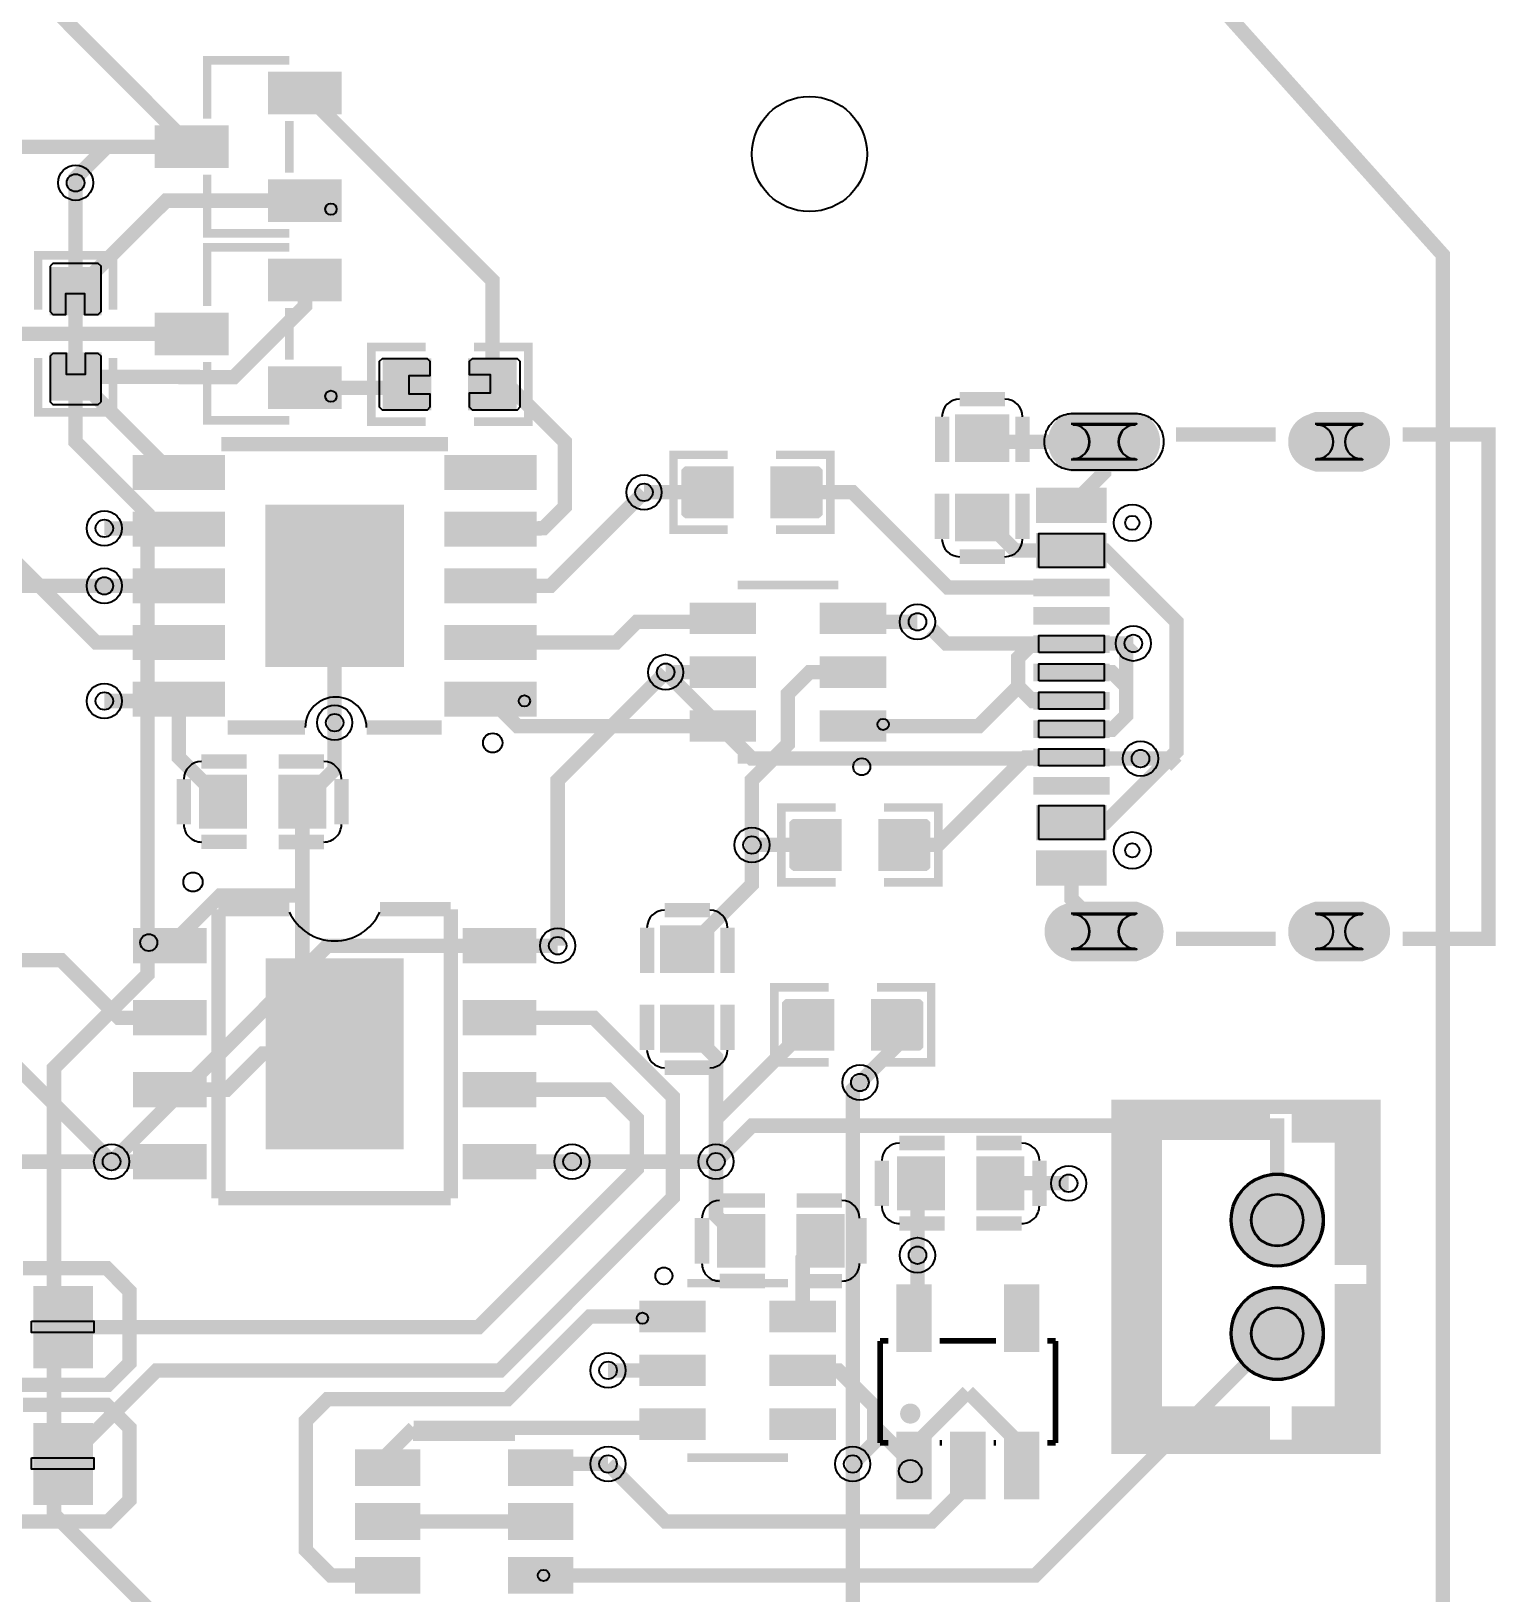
# Model space of a CAD drawing. Header units: millimetres. Extents: x 15.9 to 91, y 37.2 to 108.1.
# Drawn here: x 65.13 to 90.98, y 62.5 to 90.05 of the extents above; entities that cross this region are included whole.
import ezdxf

# ---------------------------------------------------------------- set-up
doc = ezdxf.new("R2010")
doc.units = ezdxf.units.MM
for name, color, linetype, true_color in [('BoardOutLine', 7, 'Continuous', 0xff00ff), ('BottomLayer', 7, 'Continuous', 0x0000ff), ('BottomSolderMaskLayer', 7, 'Continuous', 0xaa00ff), ('Document', 7, 'Continuous', 0xffffff), ('Hole', 7, 'Continuous', 0x222222), ('Multi-Layer', 7, 'Continuous', 0xc0c0c0), ('TopLayer', 7, 'Continuous', 0xff0000), ('TopPasteMaskLayer', 7, 'Continuous', 0x808080), ('TopSilkLayer', 7, 'Continuous', 0xffcc00), ('TopSolderMaskLayer', 7, 'Continuous', 0x800080)]:
    doc.layers.add(name, color=color, linetype=linetype, true_color=true_color)

msp = doc.modelspace()

# ---------------------------------------------------------------- hatches: boundary and pattern name
at = {"layer": 'BottomSolderMaskLayer'}
for points in [[(83.487, 82.281, -0.785398), (83.487, 83.332), (84.643, 83.332, -0.785398), (84.643, 82.281)], [(87.794, 82.281, -0.785398), (87.794, 83.332), (88.635, 83.332, -0.785398), (88.635, 82.281)], [(83.487, 73.641, -0.785398), (83.487, 74.692), (84.643, 74.692, -0.785398), (84.643, 73.641)], [(87.794, 73.641, -0.785398), (87.794, 74.692), (88.635, 74.692, -0.785398), (88.635, 73.641)], [(86.297, 69.072, 1), (87.948, 69.072, 1)], [(86.297, 67.072, 1), (87.948, 67.072, 1)]]:
    msp.add_hatch(color=256, dxfattribs=at).paths.add_polyline_path(points)
at = {"layer": 'Document'}
for points in [[(87.503, 71.072), (87.503, 70.564), (88.265, 70.564), (88.265, 68.405), (88.773, 68.405), (88.773, 71.12)], [(86.868, 70.993), (86.868, 70.612), (84.963, 70.612), (84.963, 65.659), (86.868, 65.659), (86.868, 65.151), (84.328, 65.151), (84.328, 70.993)], [(88.265, 67.818), (88.773, 67.818), (88.773, 65.151), (87.503, 65.151), (87.503, 65.659), (88.265, 65.659)]]:
    msp.add_hatch(color=256, dxfattribs=at).paths.add_polyline_path(points)
at = {"layer": 'Multi-Layer'}
for points in [[(83.515, 82.306, -0.785398), (83.515, 83.306), (84.615, 83.306, -0.785398), (84.615, 82.306)], [(87.815, 82.306, -0.785398), (87.815, 83.306), (88.615, 83.306, -0.785398), (88.615, 82.306)], [(83.515, 73.666, -0.785398), (83.515, 74.666), (84.615, 74.666, -0.785398), (84.615, 73.666)], [(87.815, 73.666, -0.785398), (87.815, 74.666), (88.615, 74.666, -0.785398), (88.615, 73.666)], [(86.322, 69.072, 1), (87.922, 69.072, 1)], [(86.322, 67.072, 1), (87.922, 67.072, 1)]]:
    msp.add_hatch(color=256, dxfattribs=at).paths.add_polyline_path(points)
at = {"layer": 'TopLayer'}
for points in [[(69.336, 89.311), (70.586, 89.311), (70.586, 88.611), (69.336, 88.611)], [(67.336, 88.361), (68.586, 88.361), (68.586, 87.661), (67.336, 87.661)], [(69.336, 87.411), (70.586, 87.411), (70.586, 86.711), (69.336, 86.711)], [(69.336, 86.009), (70.586, 86.009), (70.586, 85.309), (69.336, 85.309)], [(66.345, 85.059), (65.481, 85.059), (65.481, 85.866), (66.345, 85.866)], [(67.336, 85.059), (68.586, 85.059), (68.586, 84.359), (67.336, 84.359)], [(66.345, 84.359), (65.481, 84.359), (65.481, 83.553), (66.345, 83.553)], [(69.336, 84.109), (70.586, 84.109), (70.586, 83.409), (69.336, 83.409)], [(72.167, 84.252), (72.167, 83.388), (71.361, 83.388), (71.361, 84.252)], [(72.867, 84.252), (72.867, 83.388), (73.674, 83.388), (73.674, 84.252)], [(81.465, 82.469), (81.465, 83.269), (82.365, 83.269), (82.365, 82.469)], [(66.985, 81.964), (66.985, 82.564), (68.485, 82.564), (68.485, 81.964)], [(72.485, 81.964), (72.485, 82.564), (73.985, 82.564), (73.985, 81.964)], [(77.501, 81.483), (77.501, 82.347), (76.695, 82.347), (76.695, 81.483)], [(78.201, 81.483), (78.201, 82.347), (79.008, 82.347), (79.008, 81.483)], [(81.465, 81.069), (81.465, 81.869), (82.365, 81.869), (82.365, 81.069)], [(82.915, 81.386), (82.915, 81.986), (84.065, 81.986), (84.065, 81.386)], [(66.985, 80.964), (66.985, 81.564), (68.485, 81.564), (68.485, 80.964)], [(71.685, 81.664), (71.685, 78.864), (69.285, 78.864), (69.285, 81.664)], [(72.485, 80.964), (72.485, 81.564), (73.985, 81.564), (73.985, 80.964)], [(82.915, 80.586), (82.915, 81.186), (84.065, 81.186), (84.065, 80.586)], [(66.985, 79.964), (66.985, 80.564), (68.485, 80.564), (68.485, 79.964)], [(72.485, 79.964), (72.485, 80.564), (73.985, 80.564), (73.985, 79.964)], [(82.915, 80.086), (82.915, 80.386), (84.065, 80.386), (84.065, 80.086)], [(76.801, 79.424), (76.801, 79.956), (77.873, 79.956), (77.873, 79.424)], [(79.099, 79.424), (79.099, 79.956), (80.171, 79.956), (80.171, 79.424)], [(82.915, 79.586), (82.915, 79.886), (84.065, 79.886), (84.065, 79.586)], [(66.985, 78.964), (66.985, 79.564), (68.485, 79.564), (68.485, 78.964)], [(72.485, 78.964), (72.485, 79.564), (73.985, 79.564), (73.985, 78.964)], [(82.915, 79.086), (82.915, 79.386), (84.065, 79.386), (84.065, 79.086)], [(76.801, 78.474), (76.801, 79.006), (77.873, 79.006), (77.873, 78.474)], [(79.099, 78.474), (79.099, 79.006), (80.171, 79.006), (80.171, 78.474)], [(82.915, 78.586), (82.915, 78.886), (84.065, 78.886), (84.065, 78.586)], [(66.985, 77.964), (66.985, 78.564), (68.485, 78.564), (68.485, 77.964)], [(72.485, 77.964), (72.485, 78.564), (73.985, 78.564), (73.985, 77.964)], [(82.915, 78.086), (82.915, 78.386), (84.065, 78.386), (84.065, 78.086)], [(76.801, 77.524), (76.801, 78.056), (77.873, 78.056), (77.873, 77.524)], [(79.099, 77.524), (79.099, 78.056), (80.171, 78.056), (80.171, 77.524)], [(82.915, 77.586), (82.915, 77.886), (84.065, 77.886), (84.065, 77.586)], [(82.915, 77.086), (82.915, 77.386), (84.065, 77.386), (84.065, 77.086)], [(68.915, 76.004), (68.115, 76.004), (68.115, 76.904), (68.915, 76.904)], [(70.315, 76.004), (69.515, 76.004), (69.515, 76.904), (70.315, 76.904)], [(82.915, 76.586), (82.915, 76.886), (84.065, 76.886), (84.065, 76.586)], [(82.915, 75.786), (82.915, 76.386), (84.065, 76.386), (84.065, 75.786)], [(79.406, 75.26), (79.406, 76.124), (78.6, 76.124), (78.6, 75.26)], [(80.106, 75.26), (80.106, 76.124), (80.913, 76.124), (80.913, 75.26)], [(82.915, 74.986), (82.915, 75.586), (84.065, 75.586), (84.065, 74.986)], [(68.177, 74.214), (68.177, 73.614), (66.977, 73.614), (66.977, 74.214)], [(73.993, 74.214), (73.993, 73.614), (72.793, 73.614), (72.793, 74.214)], [(77.158, 74.252), (77.158, 73.452), (76.258, 73.452), (76.258, 74.252)], [(69.285, 70.359), (69.285, 73.659), (71.685, 73.659), (71.685, 70.359)], [(68.177, 72.944), (68.177, 72.344), (66.977, 72.344), (66.977, 72.944)], [(73.993, 72.944), (73.993, 72.344), (72.793, 72.344), (72.793, 72.944)], [(77.158, 72.852), (77.158, 72.052), (76.258, 72.052), (76.258, 72.852)], [(79.279, 72.085), (79.279, 72.949), (78.473, 72.949), (78.473, 72.085)], [(79.979, 72.085), (79.979, 72.949), (80.786, 72.949), (80.786, 72.085)], [(68.177, 71.674), (68.177, 71.074), (66.977, 71.074), (66.977, 71.674)], [(73.993, 71.674), (73.993, 71.074), (72.793, 71.074), (72.793, 71.674)], [(68.177, 70.404), (68.177, 69.804), (66.977, 69.804), (66.977, 70.404)], [(73.993, 70.404), (73.993, 69.804), (72.793, 69.804), (72.793, 70.404)], [(81.234, 69.273), (80.434, 69.273), (80.434, 70.173), (81.234, 70.173)], [(82.634, 69.273), (81.834, 69.273), (81.834, 70.173), (82.634, 70.173)], [(78.059, 68.257), (77.259, 68.257), (77.259, 69.157), (78.059, 69.157)], [(79.459, 68.257), (78.659, 68.257), (78.659, 69.157), (79.459, 69.157)], [(66.193, 67.883), (65.193, 67.883), (65.193, 66.483), (66.193, 66.483)], [(81.011, 67.89), (81.011, 66.79), (80.411, 66.79), (80.411, 67.89)], [(82.911, 67.89), (82.911, 66.79), (82.311, 66.79), (82.311, 67.89)], [(76.984, 67.637), (76.984, 67.105), (75.912, 67.105), (75.912, 67.637)], [(79.282, 67.637), (79.282, 67.105), (78.21, 67.105), (78.21, 67.637)], [(76.984, 66.687), (76.984, 66.155), (75.912, 66.155), (75.912, 66.687)], [(79.282, 66.687), (79.282, 66.155), (78.21, 66.155), (78.21, 66.687)], [(76.984, 65.737), (76.984, 65.205), (75.912, 65.205), (75.912, 65.737)], [(79.282, 65.737), (79.282, 65.205), (78.21, 65.205), (78.21, 65.737)], [(65.193, 65.47), (66.193, 65.47), (66.193, 64.07), (65.193, 64.07)], [(81.011, 65.29), (81.011, 64.19), (80.411, 64.19), (80.411, 65.29)], [(81.961, 65.29), (81.961, 64.19), (81.361, 64.19), (81.361, 65.29)], [(82.911, 65.29), (82.911, 64.19), (82.311, 64.19), (82.311, 65.29)], [(70.871, 65.004), (71.971, 65.004), (71.971, 64.404), (70.871, 64.404)], [(73.571, 65.004), (74.671, 65.004), (74.671, 64.404), (73.571, 64.404)], [(70.871, 64.054), (71.971, 64.054), (71.971, 63.454), (70.871, 63.454)], [(73.571, 64.054), (74.671, 64.054), (74.671, 63.454), (73.571, 63.454)], [(70.871, 63.104), (71.971, 63.104), (71.971, 62.504), (70.871, 62.504)], [(73.571, 63.104), (74.671, 63.104), (74.671, 62.504), (73.571, 62.504)]]:
    msp.add_hatch(color=256, dxfattribs=at).paths.add_polyline_path(points)
at = {"layer": 'TopPasteMaskLayer'}
for points in [[(69.336, 89.311), (70.586, 89.311), (70.586, 88.611), (69.336, 88.611)], [(67.336, 88.361), (68.586, 88.361), (68.586, 87.661), (67.336, 87.661)], [(69.336, 87.411), (70.586, 87.411), (70.586, 86.711), (69.336, 86.711)], [(69.336, 86.009), (70.586, 86.009), (70.586, 85.309), (69.336, 85.309)], [(67.336, 85.059), (68.586, 85.059), (68.586, 84.359), (67.336, 84.359)], [(69.336, 84.109), (70.586, 84.109), (70.586, 83.409), (69.336, 83.409)], [(81.465, 82.469), (81.465, 83.269), (82.365, 83.269), (82.365, 82.469)], [(87.815, 82.306), (87.783, 82.307), (87.751, 82.31), (87.719, 82.315), (87.688, 82.323), (87.657, 82.332), (87.627, 82.343), (87.598, 82.356), (87.569, 82.371), (87.542, 82.387), (87.516, 82.405), (87.49, 82.425), (87.467, 82.447), (87.444, 82.47), (87.424, 82.494), (87.405, 82.52), (87.387, 82.547), (87.371, 82.575), (87.357, 82.604), (87.345, 82.634), (87.335, 82.664), (87.327, 82.695), (87.321, 82.726), (87.317, 82.758), (87.315, 82.79), (87.315, 82.822), (87.317, 82.854), (87.321, 82.886), (87.327, 82.917), (87.335, 82.948), (87.345, 82.979), (87.357, 83.009), (87.371, 83.037), (87.387, 83.065), (87.405, 83.092), (87.424, 83.118), (87.444, 83.142), (87.467, 83.165), (87.49, 83.187), (87.516, 83.207), (87.542, 83.225), (87.569, 83.242), (87.598, 83.257), (87.627, 83.27), (87.657, 83.281), (87.688, 83.29), (87.719, 83.297), (87.751, 83.302), (87.783, 83.305), (87.815, 83.306), (88.615, 83.306), (88.647, 83.305), (88.679, 83.302), (88.71, 83.297), (88.741, 83.29), (88.772, 83.281), (88.802, 83.27), (88.832, 83.257), (88.86, 83.242), (88.887, 83.225), (88.914, 83.207), (88.939, 83.187), (88.962, 83.165), (88.985, 83.142), (89.006, 83.118), (89.025, 83.092), (89.042, 83.065), (89.058, 83.037), (89.072, 83.009), (89.084, 82.979), (89.094, 82.948), (89.102, 82.917), (89.108, 82.886), (89.112, 82.854), (89.114, 82.822), (89.114, 82.79), (89.112, 82.758), (89.108, 82.726), (89.102, 82.695), (89.094, 82.664), (89.084, 82.634), (89.072, 82.604), (89.058, 82.575), (89.042, 82.547), (89.025, 82.52), (89.006, 82.494), (88.985, 82.47), (88.962, 82.447), (88.939, 82.425), (88.914, 82.405), (88.887, 82.387), (88.86, 82.371), (88.832, 82.356), (88.802, 82.343), (88.772, 82.332), (88.741, 82.323), (88.71, 82.315), (88.679, 82.31), (88.647, 82.307), (88.615, 82.306)], [(66.985, 81.964), (66.985, 82.564), (68.485, 82.564), (68.485, 81.964)], [(72.485, 81.964), (72.485, 82.564), (73.985, 82.564), (73.985, 81.964)], [(76.656, 81.465), (77.456, 81.465), (77.506, 81.515), (77.506, 81.743), (77.136, 81.743), (77.136, 82.073), (77.506, 82.073), (77.506, 82.315), (77.456, 82.365), (76.656, 82.365), (76.606, 82.315), (76.606, 81.515)], [(79.046, 82.365), (78.246, 82.365), (78.196, 82.315), (78.196, 82.087), (78.566, 82.087), (78.566, 81.757), (78.196, 81.757), (78.196, 81.515), (78.246, 81.465), (79.046, 81.465), (79.096, 81.515), (79.096, 82.315)], [(81.465, 81.069), (81.465, 81.869), (82.365, 81.869), (82.365, 81.069)], [(82.915, 81.386), (82.915, 81.986), (84.065, 81.986), (84.065, 81.386)], [(66.985, 80.964), (66.985, 81.564), (68.485, 81.564), (68.485, 80.964)], [(71.685, 81.664), (71.685, 78.864), (69.285, 78.864), (69.285, 81.664)], [(72.485, 80.964), (72.485, 81.564), (73.985, 81.564), (73.985, 80.964)], [(66.985, 79.964), (66.985, 80.564), (68.485, 80.564), (68.485, 79.964)], [(72.485, 79.964), (72.485, 80.564), (73.985, 80.564), (73.985, 79.964)], [(82.915, 80.086), (82.915, 80.386), (84.065, 80.386), (84.065, 80.086)], [(76.801, 79.424), (76.801, 79.956), (77.873, 79.956), (77.873, 79.424)], [(79.099, 79.424), (79.099, 79.956), (80.171, 79.956), (80.171, 79.424)], [(82.915, 79.586), (82.915, 79.886), (84.065, 79.886), (84.065, 79.586)], [(66.985, 78.964), (66.985, 79.564), (68.485, 79.564), (68.485, 78.964)], [(72.485, 78.964), (72.485, 79.564), (73.985, 79.564), (73.985, 78.964)], [(76.801, 78.474), (76.801, 79.006), (77.873, 79.006), (77.873, 78.474)], [(79.099, 78.474), (79.099, 79.006), (80.171, 79.006), (80.171, 78.474)], [(66.985, 77.964), (66.985, 78.564), (68.485, 78.564), (68.485, 77.964)], [(72.485, 77.964), (72.485, 78.564), (73.985, 78.564), (73.985, 77.964)], [(76.801, 77.524), (76.801, 78.056), (77.873, 78.056), (77.873, 77.524)], [(79.099, 77.524), (79.099, 78.056), (80.171, 78.056), (80.171, 77.524)], [(68.915, 76.004), (68.115, 76.004), (68.115, 76.904), (68.915, 76.904)], [(70.315, 76.004), (69.515, 76.004), (69.515, 76.904), (70.315, 76.904)], [(82.915, 76.586), (82.915, 76.886), (84.065, 76.886), (84.065, 76.586)], [(78.561, 75.242), (79.361, 75.242), (79.411, 75.292), (79.411, 75.52), (79.041, 75.52), (79.041, 75.85), (79.411, 75.85), (79.411, 76.092), (79.361, 76.142), (78.561, 76.142), (78.511, 76.092), (78.511, 75.292)], [(80.951, 76.142), (80.151, 76.142), (80.101, 76.092), (80.101, 75.864), (80.471, 75.864), (80.471, 75.534), (80.101, 75.534), (80.101, 75.292), (80.151, 75.242), (80.951, 75.242), (81.001, 75.292), (81.001, 76.092)], [(82.915, 74.986), (82.915, 75.586), (84.065, 75.586), (84.065, 74.986)], [(83.515, 73.666), (83.483, 73.667), (83.451, 73.67), (83.419, 73.675), (83.388, 73.682), (83.357, 73.692), (83.327, 73.703), (83.298, 73.716), (83.269, 73.73), (83.242, 73.747), (83.216, 73.765), (83.191, 73.785), (83.167, 73.807), (83.145, 73.83), (83.124, 73.854), (83.105, 73.88), (83.087, 73.907), (83.071, 73.935), (83.058, 73.964), (83.045, 73.993), (83.035, 74.024), (83.027, 74.055), (83.021, 74.086), (83.017, 74.118), (83.015, 74.15), (83.015, 74.182), (83.017, 74.214), (83.021, 74.246), (83.027, 74.277), (83.035, 74.308), (83.045, 74.339), (83.058, 74.369), (83.071, 74.397), (83.087, 74.425), (83.105, 74.452), (83.124, 74.478), (83.145, 74.502), (83.167, 74.525), (83.191, 74.547), (83.216, 74.567), (83.242, 74.585), (83.269, 74.602), (83.298, 74.617), (83.327, 74.63), (83.357, 74.641), (83.388, 74.65), (83.419, 74.657), (83.451, 74.662), (83.483, 74.665), (83.515, 74.666), (84.615, 74.666), (84.647, 74.665), (84.679, 74.662), (84.71, 74.657), (84.742, 74.65), (84.772, 74.641), (84.802, 74.63), (84.832, 74.617), (84.86, 74.602), (84.888, 74.585), (84.914, 74.567), (84.939, 74.547), (84.963, 74.525), (84.985, 74.502), (85.006, 74.478), (85.025, 74.452), (85.042, 74.425), (85.058, 74.397), (85.072, 74.369), (85.084, 74.339), (85.094, 74.308), (85.102, 74.277), (85.108, 74.246), (85.112, 74.214), (85.115, 74.182), (85.115, 74.15), (85.112, 74.118), (85.108, 74.086), (85.102, 74.055), (85.094, 74.024), (85.084, 73.993), (85.072, 73.964), (85.058, 73.935), (85.042, 73.907), (85.025, 73.88), (85.006, 73.854), (84.985, 73.83), (84.963, 73.807), (84.939, 73.785), (84.914, 73.765), (84.888, 73.747), (84.86, 73.73), (84.832, 73.716), (84.802, 73.703), (84.772, 73.692), (84.742, 73.682), (84.71, 73.675), (84.679, 73.67), (84.647, 73.667), (84.615, 73.666)], [(87.815, 73.666), (87.783, 73.667), (87.751, 73.67), (87.719, 73.675), (87.688, 73.682), (87.657, 73.692), (87.627, 73.703), (87.598, 73.716), (87.569, 73.73), (87.542, 73.747), (87.516, 73.765), (87.49, 73.785), (87.467, 73.807), (87.444, 73.83), (87.424, 73.854), (87.405, 73.88), (87.387, 73.907), (87.371, 73.935), (87.357, 73.964), (87.345, 73.993), (87.335, 74.024), (87.327, 74.055), (87.321, 74.086), (87.317, 74.118), (87.315, 74.15), (87.315, 74.182), (87.317, 74.214), (87.321, 74.246), (87.327, 74.277), (87.335, 74.308), (87.345, 74.339), (87.357, 74.369), (87.371, 74.397), (87.387, 74.425), (87.405, 74.452), (87.424, 74.478), (87.444, 74.502), (87.467, 74.525), (87.49, 74.547), (87.516, 74.567), (87.542, 74.585), (87.569, 74.602), (87.598, 74.617), (87.627, 74.63), (87.657, 74.641), (87.688, 74.65), (87.719, 74.657), (87.751, 74.662), (87.783, 74.665), (87.815, 74.666), (88.615, 74.666), (88.647, 74.665), (88.679, 74.662), (88.71, 74.657), (88.741, 74.65), (88.772, 74.641), (88.802, 74.63), (88.832, 74.617), (88.86, 74.602), (88.887, 74.585), (88.914, 74.567), (88.939, 74.547), (88.962, 74.525), (88.985, 74.502), (89.006, 74.478), (89.025, 74.452), (89.042, 74.425), (89.058, 74.397), (89.072, 74.369), (89.084, 74.339), (89.094, 74.308), (89.102, 74.277), (89.108, 74.246), (89.112, 74.214), (89.114, 74.182), (89.114, 74.15), (89.112, 74.118), (89.108, 74.086), (89.102, 74.055), (89.094, 74.024), (89.084, 73.993), (89.072, 73.964), (89.058, 73.935), (89.042, 73.907), (89.025, 73.88), (89.006, 73.854), (88.985, 73.83), (88.962, 73.807), (88.939, 73.785), (88.914, 73.765), (88.887, 73.747), (88.86, 73.73), (88.832, 73.716), (88.802, 73.703), (88.772, 73.692), (88.741, 73.682), (88.71, 73.675), (88.679, 73.67), (88.647, 73.667), (88.615, 73.666)], [(68.177, 74.214), (68.177, 73.614), (66.977, 73.614), (66.977, 74.214)], [(73.993, 74.214), (73.993, 73.614), (72.793, 73.614), (72.793, 74.214)], [(77.158, 74.252), (77.158, 73.452), (76.258, 73.452), (76.258, 74.252)], [(69.285, 70.359), (69.285, 73.659), (71.685, 73.659), (71.685, 70.359)], [(68.177, 72.944), (68.177, 72.344), (66.977, 72.344), (66.977, 72.944)], [(73.993, 72.944), (73.993, 72.344), (72.793, 72.344), (72.793, 72.944)], [(77.158, 72.852), (77.158, 72.052), (76.258, 72.052), (76.258, 72.852)], [(78.434, 72.067), (79.234, 72.067), (79.284, 72.117), (79.284, 72.345), (78.914, 72.345), (78.914, 72.675), (79.284, 72.675), (79.284, 72.917), (79.234, 72.967), (78.434, 72.967), (78.384, 72.917), (78.384, 72.117)], [(80.824, 72.967), (80.024, 72.967), (79.974, 72.917), (79.974, 72.689), (80.344, 72.689), (80.344, 72.359), (79.974, 72.359), (79.974, 72.117), (80.024, 72.067), (80.824, 72.067), (80.874, 72.117), (80.874, 72.917)], [(68.177, 71.674), (68.177, 71.074), (66.977, 71.074), (66.977, 71.674)], [(73.993, 71.674), (73.993, 71.074), (72.793, 71.074), (72.793, 71.674)], [(68.177, 70.404), (68.177, 69.804), (66.977, 69.804), (66.977, 70.404)], [(73.993, 70.404), (73.993, 69.804), (72.793, 69.804), (72.793, 70.404)], [(81.234, 69.273), (80.434, 69.273), (80.434, 70.173), (81.234, 70.173)], [(82.634, 69.273), (81.834, 69.273), (81.834, 70.173), (82.634, 70.173)], [(78.059, 68.257), (77.259, 68.257), (77.259, 69.157), (78.059, 69.157)], [(79.459, 68.257), (78.659, 68.257), (78.659, 69.157), (79.459, 69.157)], [(66.193, 67.883), (65.193, 67.883), (65.193, 66.483), (66.193, 66.483)], [(81.011, 67.89), (81.011, 66.79), (80.411, 66.79), (80.411, 67.89)], [(82.911, 67.89), (82.911, 66.79), (82.311, 66.79), (82.311, 67.89)], [(76.984, 67.637), (76.984, 67.105), (75.912, 67.105), (75.912, 67.637)], [(79.282, 67.637), (79.282, 67.105), (78.21, 67.105), (78.21, 67.637)], [(76.984, 66.687), (76.984, 66.155), (75.912, 66.155), (75.912, 66.687)], [(79.282, 66.687), (79.282, 66.155), (78.21, 66.155), (78.21, 66.687)], [(76.984, 65.737), (76.984, 65.205), (75.912, 65.205), (75.912, 65.737)], [(79.282, 65.737), (79.282, 65.205), (78.21, 65.205), (78.21, 65.737)], [(65.193, 65.47), (66.193, 65.47), (66.193, 64.07), (65.193, 64.07)], [(81.011, 65.29), (81.011, 64.19), (80.411, 64.19), (80.411, 65.29)], [(81.961, 65.29), (81.961, 64.19), (81.361, 64.19), (81.361, 65.29)], [(82.911, 65.29), (82.911, 64.19), (82.311, 64.19), (82.311, 65.29)], [(70.871, 65.004), (71.971, 65.004), (71.971, 64.404), (70.871, 64.404)], [(73.571, 65.004), (74.671, 65.004), (74.671, 64.404), (73.571, 64.404)], [(70.871, 64.054), (71.971, 64.054), (71.971, 63.454), (70.871, 63.454)], [(73.571, 64.054), (74.671, 64.054), (74.671, 63.454), (73.571, 63.454)], [(70.871, 63.104), (71.971, 63.104), (71.971, 62.504), (70.871, 62.504)], [(73.571, 63.104), (74.671, 63.104), (74.671, 62.504), (73.571, 62.504)]]:
    msp.add_hatch(color=256, dxfattribs=at).paths.add_polyline_path(points)
at = {"layer": 'TopSilkLayer'}
msp.add_hatch(color=256, dxfattribs=at).paths.add_polyline_path([(80.645, 65.836), (80.664, 65.835), (80.684, 65.832), (80.702, 65.827), (80.72, 65.82), (80.737, 65.812), (80.753, 65.801), (80.768, 65.788), (80.782, 65.774), (80.793, 65.759), (80.803, 65.743), (80.812, 65.725), (80.818, 65.707), (80.822, 65.688), (80.824, 65.669), (80.824, 65.649), (80.822, 65.63), (80.818, 65.611), (80.812, 65.593), (80.803, 65.576), (80.793, 65.559), (80.782, 65.544), (80.768, 65.53), (80.753, 65.517), (80.737, 65.507), (80.72, 65.498), (80.702, 65.491), (80.684, 65.486), (80.664, 65.483), (80.645, 65.482), (80.626, 65.483), (80.607, 65.486), (80.588, 65.491), (80.57, 65.498), (80.553, 65.507), (80.537, 65.517), (80.522, 65.53), (80.509, 65.544), (80.497, 65.559), (80.487, 65.576), (80.479, 65.593), (80.473, 65.611), (80.468, 65.63), (80.466, 65.649), (80.466, 65.669), (80.468, 65.688), (80.473, 65.707), (80.479, 65.725), (80.487, 65.743), (80.497, 65.759), (80.509, 65.774), (80.522, 65.788), (80.537, 65.801), (80.553, 65.812), (80.57, 65.82), (80.588, 65.827), (80.607, 65.832), (80.626, 65.835), (80.645, 65.836)])
at = {"layer": 'TopSolderMaskLayer'}
for points in [[(69.311, 89.337), (70.612, 89.337), (70.612, 88.586), (69.311, 88.586)], [(67.311, 88.387), (68.612, 88.387), (68.612, 87.636), (67.311, 87.636)], [(69.311, 87.437), (70.612, 87.437), (70.612, 86.686), (69.311, 86.686)], [(69.311, 86.035), (70.612, 86.035), (70.612, 85.284), (69.311, 85.284)], [(66.372, 85.035), (65.454, 85.035), (65.454, 85.889), (66.372, 85.889)], [(67.311, 85.085), (68.612, 85.085), (68.612, 84.334), (67.311, 84.334)], [(66.372, 84.383), (65.454, 84.383), (65.454, 83.529), (66.372, 83.529)], [(69.311, 84.135), (70.612, 84.135), (70.612, 83.384), (69.311, 83.384)], [(72.193, 84.278), (72.193, 83.363), (71.335, 83.363), (71.335, 84.278)], [(72.842, 84.278), (72.842, 83.363), (73.699, 83.363), (73.699, 84.278)], [(81.437, 82.447), (81.437, 83.292), (82.394, 83.292), (82.394, 82.447)], [(83.487, 82.281, -0.785398), (83.487, 83.332), (84.643, 83.332, -0.785398), (84.643, 82.281)], [(87.794, 82.281, -0.785398), (87.794, 83.332), (88.635, 83.332, -0.785398), (88.635, 82.281)], [(66.922, 81.954), (66.922, 82.574), (68.549, 82.574), (68.549, 81.954)], [(72.422, 81.954), (72.422, 82.574), (74.049, 82.574), (74.049, 81.954)], [(77.527, 81.458), (77.527, 82.373), (76.669, 82.373), (76.669, 81.458)], [(78.176, 81.458), (78.176, 82.373), (79.033, 82.373), (79.033, 81.458)], [(81.437, 81.047), (81.437, 81.892), (82.394, 81.892), (82.394, 81.047)], [(82.866, 81.373), (82.866, 81.999), (84.113, 81.999), (84.113, 81.373)], [(66.922, 80.954), (66.922, 81.574), (68.549, 81.574), (68.549, 80.954)], [(71.707, 81.694), (71.707, 78.834), (69.263, 78.834), (69.263, 81.694)], [(72.422, 80.954), (72.422, 81.574), (74.049, 81.574), (74.049, 80.954)], [(82.866, 80.573), (82.866, 81.199), (84.113, 81.199), (84.113, 80.573)], [(66.922, 79.954), (66.922, 80.574), (68.549, 80.574), (68.549, 79.954)], [(72.422, 79.954), (72.422, 80.574), (74.049, 80.574), (74.049, 79.954)], [(82.817, 80.079), (82.817, 80.393), (84.162, 80.393), (84.162, 80.079)], [(76.75, 79.412), (76.75, 79.969), (77.924, 79.969), (77.924, 79.412)], [(79.048, 79.412), (79.048, 79.969), (80.222, 79.969), (80.222, 79.412)], [(82.817, 79.579), (82.817, 79.893), (84.162, 79.893), (84.162, 79.579)], [(66.922, 78.954), (66.922, 79.574), (68.549, 79.574), (68.549, 78.954)], [(72.422, 78.954), (72.422, 79.574), (74.049, 79.574), (74.049, 78.954)], [(82.817, 79.079), (82.817, 79.393), (84.162, 79.393), (84.162, 79.079)], [(76.75, 78.462), (76.75, 79.019), (77.924, 79.019), (77.924, 78.462)], [(79.048, 78.462), (79.048, 79.019), (80.222, 79.019), (80.222, 78.462)], [(82.817, 78.579), (82.817, 78.893), (84.162, 78.893), (84.162, 78.579)], [(66.922, 77.954), (66.922, 78.574), (68.549, 78.574), (68.549, 77.954)], [(72.422, 77.954), (72.422, 78.574), (74.049, 78.574), (74.049, 77.954)], [(82.817, 78.079), (82.817, 78.393), (84.162, 78.393), (84.162, 78.079)], [(76.75, 77.512), (76.75, 78.069), (77.924, 78.069), (77.924, 77.512)], [(79.048, 77.512), (79.048, 78.069), (80.222, 78.069), (80.222, 77.512)], [(82.817, 77.579), (82.817, 77.893), (84.162, 77.893), (84.162, 77.579)], [(82.817, 77.079), (82.817, 77.393), (84.162, 77.393), (84.162, 77.079)], [(68.941, 75.979), (68.09, 75.979), (68.09, 76.93), (68.941, 76.93)], [(70.341, 75.979), (69.49, 75.979), (69.49, 76.93), (70.341, 76.93)], [(82.817, 76.579), (82.817, 76.893), (84.162, 76.893), (84.162, 76.579)], [(82.866, 75.773), (82.866, 76.399), (84.113, 76.399), (84.113, 75.773)], [(79.432, 75.235), (79.432, 76.15), (78.574, 76.15), (78.574, 75.235)], [(80.081, 75.235), (80.081, 76.15), (80.938, 76.15), (80.938, 75.235)], [(82.866, 74.973), (82.866, 75.599), (84.113, 75.599), (84.113, 74.973)], [(83.487, 73.641, -0.785398), (83.487, 74.692), (84.643, 74.692, -0.785398), (84.643, 73.641)], [(87.794, 73.641, -0.785398), (87.794, 74.692), (88.635, 74.692, -0.785398), (88.635, 73.641)], [(68.228, 74.227), (68.228, 73.601), (66.926, 73.601), (66.926, 74.227)], [(74.044, 74.227), (74.044, 73.601), (72.743, 73.601), (72.743, 74.227)], [(77.187, 74.275), (77.187, 73.43), (76.23, 73.43), (76.23, 74.275)], [(69.267, 70.324), (69.267, 73.694), (71.704, 73.694), (71.704, 70.324)], [(68.228, 72.957), (68.228, 72.331), (66.926, 72.331), (66.926, 72.957)], [(74.044, 72.957), (74.044, 72.331), (72.743, 72.331), (72.743, 72.957)], [(77.187, 72.875), (77.187, 72.03), (76.23, 72.03), (76.23, 72.875)], [(79.305, 72.06), (79.305, 72.975), (78.447, 72.975), (78.447, 72.06)], [(79.954, 72.06), (79.954, 72.975), (80.811, 72.975), (80.811, 72.06)], [(68.228, 71.687), (68.228, 71.061), (66.926, 71.061), (66.926, 71.687)], [(74.044, 71.687), (74.044, 71.061), (72.743, 71.061), (72.743, 71.687)], [(68.228, 70.417), (68.228, 69.791), (66.926, 69.791), (66.926, 70.417)], [(74.044, 70.417), (74.044, 69.791), (72.743, 69.791), (72.743, 70.417)], [(81.26, 69.248), (80.409, 69.248), (80.409, 70.199), (81.26, 70.199)], [(82.66, 69.248), (81.809, 69.248), (81.809, 70.199), (82.66, 70.199)], [(86.297, 69.072, 1), (87.948, 69.072, 1)], [(78.085, 68.232), (77.234, 68.232), (77.234, 69.183), (78.085, 69.183)], [(79.485, 68.232), (78.634, 68.232), (78.634, 69.183), (79.485, 69.183)], [(66.219, 67.908), (65.168, 67.908), (65.168, 66.458), (66.219, 66.458)], [(81.025, 67.937), (81.025, 66.744), (80.397, 66.744), (80.397, 67.937)], [(82.925, 67.937), (82.925, 66.744), (82.297, 66.744), (82.297, 67.937)], [(86.297, 67.072, 1), (87.948, 67.072, 1)], [(77.035, 67.65), (77.035, 67.093), (75.861, 67.093), (75.861, 67.65)], [(79.333, 67.65), (79.333, 67.093), (78.159, 67.093), (78.159, 67.65)], [(77.035, 66.7), (77.035, 66.143), (75.861, 66.143), (75.861, 66.7)], [(79.333, 66.7), (79.333, 66.143), (78.159, 66.143), (78.159, 66.7)], [(77.035, 65.75), (77.035, 65.193), (75.861, 65.193), (75.861, 65.75)], [(79.333, 65.75), (79.333, 65.193), (78.159, 65.193), (78.159, 65.75)], [(65.168, 65.495), (66.219, 65.495), (66.219, 64.045), (65.168, 64.045)], [(81.025, 65.337), (81.025, 64.143), (80.397, 64.143), (80.397, 65.337)], [(81.975, 65.337), (81.975, 64.143), (81.347, 64.143), (81.347, 65.337)], [(82.925, 65.337), (82.925, 64.143), (82.297, 64.143), (82.297, 65.337)], [(70.846, 65.03), (71.997, 65.03), (71.997, 64.379), (70.846, 64.379)], [(73.546, 65.03), (74.697, 65.03), (74.697, 64.379), (73.546, 64.379)], [(70.846, 64.08), (71.997, 64.08), (71.997, 63.429), (70.846, 63.429)], [(73.546, 64.08), (74.697, 64.08), (74.697, 63.429), (73.546, 63.429)], [(70.846, 63.13), (71.997, 63.13), (71.997, 62.479), (70.846, 62.479)], [(73.546, 63.13), (74.697, 63.13), (74.697, 62.479), (73.546, 62.479)]]:
    msp.add_hatch(color=256, dxfattribs=at).paths.add_polyline_path(points)

# ---------------------------------------------------------------- linework, layer by layer
at = {"layer": 'BoardOutLine', "const_width": 0.254}
msp.add_lwpolyline([(31.496, 105.918), (65.659, 106.045), (74.295, 106.045), (81.153, 96.012), (90.043, 86.106), (90.043, 49.149), (61.341, 49.149), (52.832, 37.338), (41.021, 37.465), (31.623, 49.53), (16.002, 49.53), (16.002, 53.848), (16.002, 61.722), (28.575, 75.565), (21.971, 78.74), (21.971, 96.274), (31.496, 105.918)], close=True, dxfattribs=at)
at = {"layer": 'BottomLayer', "const_width": 0.254}
for points in [[(65.786, 56.769), (67.31, 58.293), (67.31, 62.103), (65.532, 63.881), (65.532, 71.755), (67.183, 73.406), (67.183, 81.534), (65.913, 82.804), (65.913, 87.376)], [(60.071, 80.137), (60.198, 80.264), (66.421, 80.264)], [(81.026, 79.502), (81.28, 79.248), (84.582, 79.248)], [(76.327, 78.74), (74.422, 76.835), (74.422, 73.914)], [(76.327, 78.74), (77.851, 77.216), (84.709, 77.216)], [(66.548, 70.104), (70.358, 73.914), (74.422, 73.914)], [(79.756, 71.501), (79.629, 71.374), (79.629, 64.77)], [(74.676, 70.104), (77.216, 70.104)], [(79.248, 61.468), (79.629, 61.849), (79.629, 64.77)]]:
    msp.add_lwpolyline(points, dxfattribs=at)
at = {"layer": 'BottomSolderMaskLayer'}
for points in [[(83.487, 83.121), (84.643, 83.121)], [(87.794, 83.121), (88.635, 83.121)], [(83.487, 82.491), (84.643, 82.491)], [(87.794, 82.491), (88.635, 82.491)], [(83.487, 74.481), (84.643, 74.481)], [(87.794, 74.481), (88.635, 74.481)], [(83.487, 73.851), (84.643, 73.851)], [(87.794, 73.851), (88.635, 73.851)]]:
    msp.add_lwpolyline(points, close=True, dxfattribs=at)
for centre, radius in [((87.122, 69.072), 0.825), ((87.122, 69.072), 0.464), ((87.122, 67.072), 0.825), ((87.122, 67.072), 0.464)]:
    msp.add_circle(centre, radius, dxfattribs=at)
for centre, start, end in [((83.487, 82.806), 270, 90), ((84.643, 82.806), 90, 270), ((87.794, 82.806), 270, 90), ((88.635, 82.806), 90, 270), ((83.487, 74.166), 270, 90), ((84.643, 74.166), 90, 270), ((87.794, 74.166), 270, 90), ((88.635, 74.166), 90, 270)]:
    msp.add_arc(centre, 0.315, start, end, dxfattribs=at)
at = {"layer": 'Document'}
for points in [[(65.137, 67.292), (66.237, 67.292), (66.237, 67.092), (65.137, 67.092)], [(65.137, 64.879), (66.237, 64.879), (66.237, 64.679), (65.137, 64.679)]]:
    msp.add_lwpolyline(points, close=True, dxfattribs=at)
for centre, radius in [((70.421, 86.911), 0.1), ((70.421, 83.609), 0.1), ((84.564, 81.376), 0.125), ((73.835, 78.234), 0.1), ((80.166, 77.82), 0.1), ((84.564, 75.596), 0.125), ((67.205, 73.969), 0.15), ((75.917, 67.341), 0.1), ((80.645, 64.643), 0.2), ((74.171, 62.804), 0.1)]:
    msp.add_circle(centre, radius, dxfattribs=at)
at = {"layer": 'Hole'}
for centre in [(65.913, 87.376), (75.946, 81.915), (66.421, 81.28), (66.421, 80.264), (80.772, 79.629), (84.582, 79.248), (76.327, 78.74), (66.421, 78.232), (70.485, 77.851), (84.709, 77.216), (77.851, 75.692), (74.422, 73.914), (79.756, 71.501), (66.548, 70.104), (74.676, 70.104), (77.216, 70.104), (83.439, 69.723), (80.772, 68.453), (75.311, 66.421), (75.311, 64.77), (79.629, 64.77)]:
    msp.add_circle(centre, 0.155, dxfattribs=at)
at = {"layer": 'Multi-Layer'}
for points in [[(83.515, 83.106), (84.615, 83.106)], [(87.815, 83.106), (88.615, 83.106)], [(83.515, 82.506), (84.615, 82.506)], [(87.815, 82.506), (88.615, 82.506)], [(83.515, 74.466), (84.615, 74.466)], [(87.815, 74.466), (88.615, 74.466)], [(83.515, 73.866), (84.615, 73.866)], [(87.815, 73.866), (88.615, 73.866)]]:
    msp.add_lwpolyline(points, close=True, dxfattribs=at)
for centre, radius in [((78.867, 87.884), 1.016), ((65.913, 87.376), 0.31), ((75.946, 81.915), 0.31), ((66.421, 81.28), 0.31), ((84.564, 81.376), 0.325), ((66.421, 80.264), 0.31), ((80.772, 79.629), 0.31), ((84.582, 79.248), 0.31), ((76.327, 78.74), 0.31), ((66.421, 78.232), 0.31), ((70.485, 77.851), 0.31), ((84.709, 77.216), 0.31), ((77.851, 75.692), 0.31), ((84.564, 75.596), 0.325), ((74.422, 73.914), 0.31), ((79.756, 71.501), 0.31), ((66.548, 70.104), 0.31), ((74.676, 70.104), 0.31), ((77.216, 70.104), 0.31), ((83.439, 69.723), 0.31), ((87.122, 69.072), 0.8), ((87.122, 69.072), 0.45), ((80.772, 68.453), 0.31), ((87.122, 67.072), 0.8), ((87.122, 67.072), 0.45), ((75.311, 66.421), 0.31), ((75.311, 64.77), 0.31), ((79.629, 64.77), 0.31)]:
    msp.add_circle(centre, radius, dxfattribs=at)
for centre, start, end in [((83.515, 82.806), 270, 90), ((84.615, 82.806), 90, 270), ((87.815, 82.806), 270, 90), ((88.615, 82.806), 90, 270), ((83.515, 74.166), 270, 90), ((84.615, 74.166), 90, 270), ((87.815, 74.166), 270, 90), ((88.615, 74.166), 90, 270)]:
    msp.add_arc(centre, 0.3, start, end, dxfattribs=at)
at = {"layer": 'TopLayer', "const_width": 0.254}
for points in [[(67.961, 88.011), (62.815, 93.157), (62.815, 99.009)], [(69.961, 88.961), (73.271, 85.652), (73.271, 83.82)], [(67.96, 88.011), (46.355, 88.011), (41.026, 82.682), (40.145, 82.682)], [(66.462, 88.011), (65.913, 87.462), (65.913, 87.376)], [(65.913, 85.463), (67.512, 87.061), (69.961, 87.061)], [(65.913, 83.955), (68.707, 83.947), (69.962, 85.202), (69.962, 85.659)], [(67.961, 84.709), (64.389, 84.709), (61.722, 82.042), (61.722, 71.12), (59.314, 68.712), (57.645, 68.712)], [(65.913, 83.956), (67.605, 82.264), (67.735, 82.264)], [(71.764, 83.82), (71.703, 83.759), (69.961, 83.759)], [(73.236, 81.265), (74.168, 81.28), (74.549, 81.661), (74.549, 82.804), (73.533, 83.82), (73.272, 83.82)], [(81.915, 82.869), (81.978, 82.806), (84.065, 82.806)], [(83.49, 81.686), (84.065, 82.261), (84.065, 82.806)], [(73.235, 80.264), (74.295, 80.264), (75.946, 81.915)], [(75.946, 81.915), (77.098, 81.915)], [(83.49, 80.236), (81.308, 80.236), (79.629, 81.915), (78.606, 81.915)], [(83.49, 80.886), (82.498, 80.886), (81.915, 81.469)], [(67.735, 79.264), (66.278, 79.264), (64.135, 81.407), (63.246, 81.407)], [(67.734, 81.265), (66.421, 81.28)], [(83.49, 80.886), (84.087, 80.886), (85.344, 79.629), (85.344, 77.343), (84.087, 76.086), (83.49, 76.086)], [(66.421, 80.264), (67.735, 80.264)], [(70.485, 77.851), (70.485, 80.264), (70.485, 80.264)], [(77.337, 79.69), (77.276, 79.629), (75.819, 79.629), (75.454, 79.264), (73.235, 79.264)], [(79.635, 79.69), (79.696, 79.629), (80.772, 79.629)], [(83.49, 79.235), (82.804, 79.248), (82.55, 78.994), (82.55, 78.486), (82.804, 78.232), (83.49, 78.237)], [(84.582, 79.248), (84.455, 79.121), (84.455, 78.486)], [(76.327, 78.74), (77.337, 78.74)], [(79.635, 78.74), (78.867, 78.74), (78.486, 78.359), (78.486, 77.47), (77.851, 76.835), (77.851, 75.692)], [(83.49, 77.737), (84.201, 77.724), (84.455, 77.978), (84.455, 78.486), (84.201, 78.74), (83.49, 78.735)], [(82.55, 78.486), (81.854, 77.79), (79.635, 77.79)], [(67.735, 78.264), (67.703, 78.232), (66.421, 78.232)], [(68.515, 76.454), (67.735, 77.234), (67.735, 78.264)], [(77.337, 77.79), (73.709, 77.79), (73.235, 78.264)], [(69.915, 76.454), (70.485, 77.024), (70.485, 77.851)], [(83.49, 77.236), (82.677, 77.236), (81.133, 75.692), (80.51, 75.692)], [(85.344, 77.089), (85.217, 77.216), (84.709, 77.216)], [(70.485, 72.009), (69.915, 72.579), (69.915, 76.454)], [(76.708, 73.852), (77.851, 74.995), (77.851, 75.692)], [(77.851, 75.692), (79.003, 75.692)], [(84.065, 74.166), (83.49, 74.741), (83.49, 75.286)], [(67.577, 73.914), (68.463, 74.8), (69.915, 74.8)], [(74.422, 73.914), (73.393, 73.914)], [(67.577, 72.644), (66.675, 72.644), (65.659, 73.66), (64.38, 73.66)], [(65.693, 64.77), (67.345, 66.421), (73.406, 66.421), (76.454, 69.469), (76.454, 71.247), (75.057, 72.644), (73.393, 72.644)], [(77.216, 70.858), (77.216, 71.944), (76.708, 72.452)], [(78.876, 72.517), (77.216, 70.858), (77.216, 70.104)], [(79.756, 71.501), (80.382, 72.127), (80.382, 72.517)], [(66.548, 70.104), (64.77, 71.882), (64.38, 71.882)], [(67.577, 71.374), (68.58, 71.374), (69.215, 72.009), (70.485, 72.009)], [(73.393, 71.374), (75.311, 71.374), (75.819, 70.866), (75.819, 69.977), (73.025, 67.183), (65.693, 67.183)], [(77.216, 70.104), (77.851, 70.739), (87.122, 70.739), (87.122, 69.073)], [(66.548, 70.104), (64.38, 70.104)], [(66.548, 70.104), (67.577, 70.104)], [(73.393, 70.104), (74.676, 70.104)], [(77.659, 68.707), (77.216, 69.15), (77.216, 70.104)], [(80.834, 69.723), (80.772, 69.661), (80.772, 68.453)], [(83.439, 69.723), (82.234, 69.723)], [(79.059, 68.707), (78.746, 68.394), (78.746, 67.371)], [(80.711, 67.34), (80.772, 67.401), (80.772, 68.453)], [(74.864, 67.244), (73.533, 65.913), (70.358, 65.913), (69.977, 65.532), (69.977, 63.246), (70.419, 62.804), (71.421, 62.804)], [(76.448, 67.371), (74.991, 67.371), (74.864, 67.244)], [(74.121, 62.804), (82.854, 62.804), (87.122, 67.072)], [(76.448, 66.421), (75.311, 66.421)], [(80.711, 64.74), (80.01, 65.441), (80.01, 65.786), (79.375, 66.421), (78.746, 66.421)], [(81.661, 66.04), (80.711, 65.09), (80.711, 64.74)], [(82.611, 64.74), (82.611, 65.09), (81.661, 66.04)], [(76.448, 65.471), (76.382, 65.405), (71.882, 65.405)], [(71.882, 65.405), (71.421, 64.944), (71.421, 64.704)], [(79.629, 64.77), (80.01, 65.151), (80.01, 65.441)], [(74.121, 64.704), (74.187, 64.77), (75.311, 64.77)], [(81.661, 64.74), (81.661, 64.389), (81.026, 63.754), (76.327, 63.754), (75.311, 64.77)], [(71.421, 63.754), (74.121, 63.754)]]:
    msp.add_lwpolyline(points, dxfattribs=at)
at = {"layer": 'TopPasteMaskLayer'}
for points in [[(65.463, 85.904), (65.463, 85.104), (65.513, 85.054), (65.741, 85.054), (65.741, 85.424), (66.071, 85.424), (66.071, 85.054), (66.313, 85.054), (66.363, 85.104), (66.363, 85.904), (66.313, 85.954), (65.513, 85.954)], [(66.363, 83.514), (66.363, 84.314), (66.313, 84.364), (66.085, 84.364), (66.085, 83.994), (65.755, 83.994), (65.755, 84.364), (65.513, 84.364), (65.463, 84.314), (65.463, 83.514), (65.513, 83.464), (66.313, 83.464)], [(71.322, 83.37), (72.122, 83.37), (72.172, 83.42), (72.172, 83.648), (71.802, 83.648), (71.802, 83.978), (72.172, 83.978), (72.172, 84.22), (72.122, 84.27), (71.322, 84.27), (71.272, 84.22), (71.272, 83.42)], [(73.712, 84.27), (72.912, 84.27), (72.862, 84.22), (72.862, 83.992), (73.232, 83.992), (73.232, 83.662), (72.862, 83.662), (72.862, 83.42), (72.912, 83.37), (73.712, 83.37), (73.762, 83.42), (73.762, 84.22)], [(83.515, 82.306), (83.483, 82.307), (83.451, 82.31), (83.419, 82.315), (83.388, 82.323), (83.357, 82.332), (83.327, 82.343), (83.298, 82.356), (83.269, 82.371), (83.242, 82.387), (83.216, 82.405), (83.191, 82.425), (83.167, 82.447), (83.145, 82.47), (83.124, 82.494), (83.105, 82.52), (83.087, 82.547), (83.071, 82.575), (83.058, 82.604), (83.045, 82.634), (83.035, 82.664), (83.027, 82.695), (83.021, 82.726), (83.017, 82.758), (83.015, 82.79), (83.015, 82.822), (83.017, 82.854), (83.021, 82.886), (83.027, 82.917), (83.035, 82.948), (83.045, 82.979), (83.058, 83.009), (83.071, 83.037), (83.087, 83.065), (83.105, 83.092), (83.124, 83.118), (83.145, 83.142), (83.167, 83.165), (83.191, 83.187), (83.216, 83.207), (83.242, 83.225), (83.269, 83.242), (83.298, 83.257), (83.327, 83.27), (83.357, 83.281), (83.388, 83.29), (83.419, 83.297), (83.451, 83.302), (83.483, 83.305), (83.515, 83.306), (84.615, 83.306), (84.647, 83.305), (84.679, 83.302), (84.71, 83.297), (84.742, 83.29), (84.772, 83.281), (84.802, 83.27), (84.832, 83.257), (84.86, 83.242), (84.888, 83.225), (84.914, 83.207), (84.939, 83.187), (84.963, 83.165), (84.985, 83.142), (85.006, 83.118), (85.025, 83.092), (85.042, 83.065), (85.058, 83.037), (85.072, 83.009), (85.084, 82.979), (85.094, 82.948), (85.102, 82.917), (85.108, 82.886), (85.112, 82.854), (85.115, 82.822), (85.115, 82.79), (85.112, 82.758), (85.108, 82.726), (85.102, 82.695), (85.094, 82.664), (85.084, 82.634), (85.072, 82.604), (85.058, 82.575), (85.042, 82.547), (85.025, 82.52), (85.006, 82.494), (84.985, 82.47), (84.963, 82.447), (84.939, 82.425), (84.914, 82.405), (84.888, 82.387), (84.86, 82.371), (84.832, 82.356), (84.802, 82.343), (84.772, 82.332), (84.742, 82.323), (84.71, 82.315), (84.679, 82.31), (84.647, 82.307), (84.615, 82.306)], [(82.915, 80.586), (82.915, 81.186), (84.065, 81.186), (84.065, 80.586)], [(82.915, 79.086), (82.915, 79.386), (84.065, 79.386), (84.065, 79.086)], [(82.915, 78.586), (82.915, 78.886), (84.065, 78.886), (84.065, 78.586)], [(82.915, 78.086), (82.915, 78.386), (84.065, 78.386), (84.065, 78.086)], [(82.915, 77.586), (82.915, 77.886), (84.065, 77.886), (84.065, 77.586)], [(82.915, 77.086), (82.915, 77.386), (84.065, 77.386), (84.065, 77.086)], [(82.915, 75.786), (82.915, 76.386), (84.065, 76.386), (84.065, 75.786)]]:
    msp.add_lwpolyline(points, close=True, dxfattribs=at)
at = {"layer": 'TopSilkLayer'}
for points, const_width in [([(69.687, 89.537), (68.235, 89.537), (68.235, 88.506)], 0.152), ([(69.687, 88.467), (69.687, 87.556)], 0.152), ([(69.687, 86.485), (68.235, 86.485), (68.235, 87.517)], 0.152), ([(69.687, 86.235), (68.235, 86.235), (68.235, 85.204)], 0.152), ([(66.574, 85.135), (66.574, 86.094), (65.253, 86.094), (65.253, 85.135)], 0.152), ([(69.687, 85.165), (69.687, 84.254)], 0.152), ([(66.574, 84.283), (66.574, 83.324), (65.253, 83.324), (65.253, 84.283)], 0.152), ([(72.091, 84.481), (71.132, 84.481), (71.132, 83.16), (72.091, 83.16)], 0.152), ([(72.943, 84.481), (73.902, 84.481), (73.902, 83.16), (72.943, 83.16)], 0.152), ([(69.687, 83.183), (68.235, 83.183), (68.235, 84.215)], 0.152), ([(81.515, 83.559), (82.315, 83.559)], 0.254), ([(81.206, 82.449), (81.206, 83.249)], 0.254), ([(82.625, 82.449), (82.625, 83.249)], 0.254), ([(87.095, 82.936), (85.334, 82.936)], 0.254), ([(89.334, 74.036), (90.852, 74.036), (90.852, 82.936), (89.334, 82.936)], 0.254), ([(68.485, 82.764), (72.485, 82.764)], 0.254), ([(77.425, 81.255), (76.466, 81.255), (76.466, 82.576), (77.425, 82.576)], 0.152), ([(78.277, 81.255), (79.236, 81.255), (79.236, 82.576), (78.277, 82.576)], 0.152), ([(81.205, 81.889), (81.205, 81.089)], 0.254), ([(82.625, 81.889), (82.625, 81.089)], 0.254), ([(82.315, 80.779), (81.515, 80.779)], 0.254), ([(79.375, 80.279), (77.597, 80.279)], 0.152), ([(69.965, 77.764), (68.599, 77.764)], 0.254), ([(72.372, 77.764), (71.049, 77.764)], 0.254), ([(68.935, 77.164), (68.135, 77.164)], 0.254), ([(69.495, 77.164), (70.295, 77.164)], 0.254), ([(79.375, 77.201), (77.597, 77.201)], 0.152), ([(67.825, 76.054), (67.825, 76.854)], 0.254), ([(70.605, 76.854), (70.605, 76.054)], 0.254), ([(79.33, 75.032), (78.371, 75.032), (78.371, 76.353), (79.33, 76.353)], 0.152), ([(80.182, 75.032), (81.141, 75.032), (81.141, 76.353), (80.182, 76.353)], 0.152), ([(68.935, 75.745), (68.135, 75.745)], 0.254), ([(69.495, 75.744), (70.295, 75.744)], 0.254), ([(68.435, 69.459), (68.435, 74.559)], 0.254), ([(69.685, 74.559), (68.435, 74.559)], 0.254), ([(71.285, 74.559), (72.535, 74.559)], 0.254), ([(72.535, 74.559), (72.535, 69.459)], 0.254), ([(76.308, 74.542), (77.108, 74.542)], 0.254), ([(75.999, 73.432), (75.999, 74.232)], 0.254), ([(77.418, 73.432), (77.418, 74.232)], 0.254), ([(85.334, 74.036), (87.095, 74.036)], 0.254), ([(79.203, 71.857), (78.244, 71.857), (78.244, 73.178), (79.203, 73.178)], 0.152), ([(80.055, 71.857), (81.014, 71.857), (81.014, 73.178), (80.055, 73.178)], 0.152), ([(75.998, 72.872), (75.998, 72.072)], 0.254), ([(77.418, 72.872), (77.418, 72.072)], 0.254), ([(77.108, 71.762), (76.308, 71.762)], 0.254), ([(86.868, 65.151), (86.868, 65.659), (84.963, 65.659), (84.963, 70.612), (86.868, 70.612), (86.868, 70.993)], 0.254), ([(87.503, 71.072), (87.503, 70.564), (88.265, 70.564), (88.265, 68.405), (88.773, 68.405)], 0.254), ([(81.254, 70.433), (80.454, 70.433)], 0.254), ([(81.814, 70.433), (82.614, 70.433)], 0.254), ([(80.144, 69.323), (80.144, 70.123)], 0.254), ([(82.924, 70.123), (82.924, 69.323)], 0.254), ([(72.535, 69.459), (68.435, 69.459)], 0.254), ([(78.079, 69.417), (77.279, 69.417)], 0.254), ([(78.639, 69.417), (79.439, 69.417)], 0.254), ([(76.969, 68.307), (76.969, 69.107)], 0.254), ([(79.749, 69.107), (79.749, 68.307)], 0.254), ([(81.254, 69.014), (80.454, 69.014)], 0.254), ([(81.814, 69.013), (82.614, 69.013)], 0.254), ([(64.987, 68.226), (66.461, 68.226), (66.867, 67.819), (66.867, 66.549), (66.486, 66.168), (64.962, 66.168)], 0.254), ([(78.079, 67.998), (77.279, 67.998)], 0.254), ([(78.639, 67.997), (79.439, 67.997)], 0.254), ([(76.708, 67.96), (78.486, 67.96)], 0.152), ([(87.503, 65.151), (87.503, 65.659), (88.265, 65.659), (88.265, 67.818), (88.773, 67.818)], 0.254), ([(80.257, 66.94), (80.111, 66.94)], 0.1), ([(80.111, 66.94), (80.111, 65.14)], 0.1), ([(82.157, 66.94), (81.165, 66.94)], 0.1), ([(83.211, 66.94), (83.065, 66.94)], 0.1), ([(83.211, 66.94), (83.211, 65.14)], 0.1), ([(64.987, 65.813), (66.461, 65.813), (66.867, 65.406), (66.867, 64.136), (66.486, 63.755), (64.962, 63.755)], 0.254), ([(71.871, 65.304), (73.671, 65.304)], 0.254), ([(80.257, 65.14), (80.111, 65.14)], 0.1), ([(81.207, 65.14), (81.165, 65.14)], 0.1), ([(82.157, 65.14), (82.115, 65.14)], 0.1), ([(83.211, 65.14), (83.065, 65.14)], 0.1), ([(76.708, 64.882), (78.486, 64.882)], 0.152)]:
    msp.add_lwpolyline(points, dxfattribs=dict(at, const_width=const_width))
at = {"layer": 'TopSilkLayer', "const_width": 0.254}
msp.add_lwpolyline([(84.322, 65.072), (84.322, 71.072), (88.822, 71.072), (88.822, 65.072), (84.322, 65.072)], close=True, dxfattribs=at)
at = {"layer": 'TopSilkLayer'}
for centre, radius in [((73.275, 77.494), 0.171), ((79.788, 77.072), 0.15), ((67.985, 75.039), 0.17), ((76.296, 68.089), 0.15)]:
    msp.add_circle(centre, radius, dxfattribs=at)
for centre, radius, start, end in [((81.515, 83.249), 0.31, 90, 180), ((82.315, 83.249), 0.31, 0, 90), ((81.515, 81.089), 0.31, 180.0047, 270), ((82.315, 81.089), 0.31, 270, 359.9953), ((70.507, 77.76), 0.542, 0.3717, 179.588), ((68.135, 76.854), 0.31, 90, 180), ((70.295, 76.854), 0.31, 360, 90), ((68.135, 76.054), 0.31, 179.9953, 270), ((70.295, 76.054), 0.31, 270, 0.0094), ((70.485, 74.884), 0.884, 205.1289, 334.8711), ((76.308, 74.232), 0.31, 90, 179.9953), ((77.108, 74.232), 0.31, 0, 90), ((76.308, 72.072), 0.31, 180, 270), ((77.108, 72.072), 0.31, 270, 0), ((80.454, 70.123), 0.31, 90, 180), ((82.614, 70.123), 0.31, 360, 90), ((77.279, 69.107), 0.31, 90, 180), ((79.439, 69.107), 0.31, 360, 90), ((80.454, 69.323), 0.31, 179.9953, 270), ((82.614, 69.323), 0.31, 270, 0.0094), ((77.279, 68.307), 0.31, 179.9953, 270), ((79.439, 68.307), 0.31, 270, 0.0094)]:
    msp.add_arc(centre, radius, start, end, dxfattribs=at)
at = {"layer": 'TopSolderMaskLayer'}
for points in [[(83.487, 83.121), (84.643, 83.121)], [(87.794, 83.121), (88.635, 83.121)], [(83.487, 82.491), (84.643, 82.491)], [(87.794, 82.491), (88.635, 82.491)], [(83.487, 74.481), (84.643, 74.481)], [(87.794, 74.481), (88.635, 74.481)], [(83.487, 73.851), (84.643, 73.851)], [(87.794, 73.851), (88.635, 73.851)]]:
    msp.add_lwpolyline(points, close=True, dxfattribs=at)
for centre, radius in [((87.122, 69.072), 0.825), ((87.122, 69.072), 0.464), ((87.122, 67.072), 0.825), ((87.122, 67.072), 0.464)]:
    msp.add_circle(centre, radius, dxfattribs=at)
for centre, start, end in [((83.487, 82.806), 270, 90), ((84.643, 82.806), 90, 270), ((87.794, 82.806), 270, 90), ((88.635, 82.806), 90, 270), ((83.487, 74.166), 270, 90), ((84.643, 74.166), 90, 270), ((87.794, 74.166), 270, 90), ((88.635, 74.166), 90, 270)]:
    msp.add_arc(centre, 0.315, start, end, dxfattribs=at)

doc.saveas('drawing.dxf')
